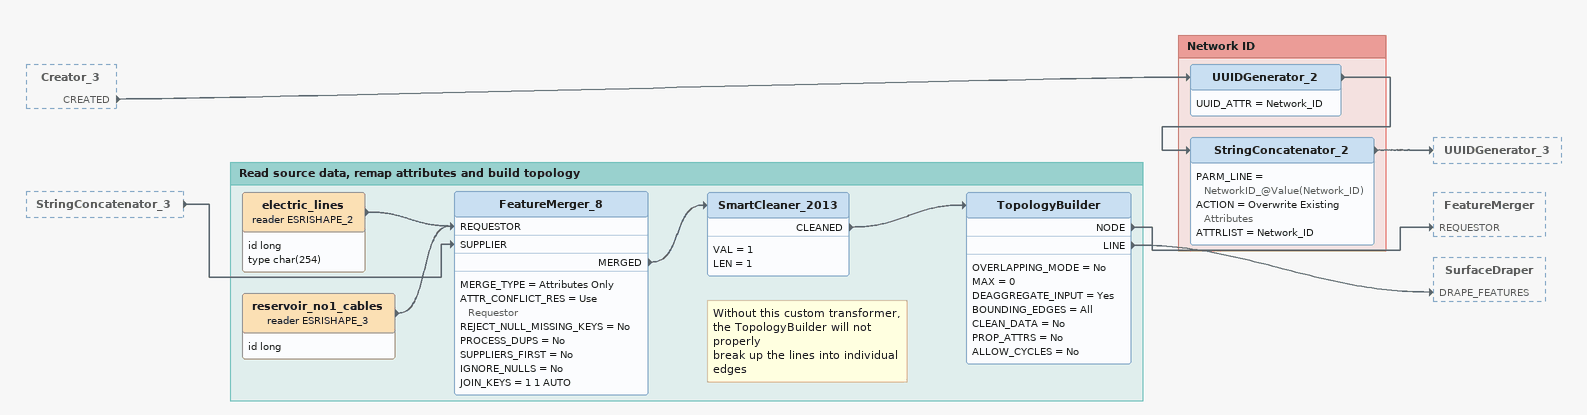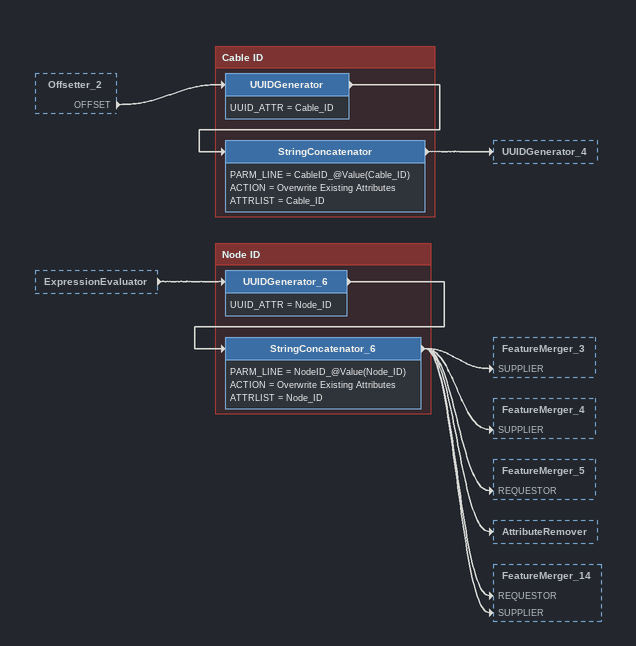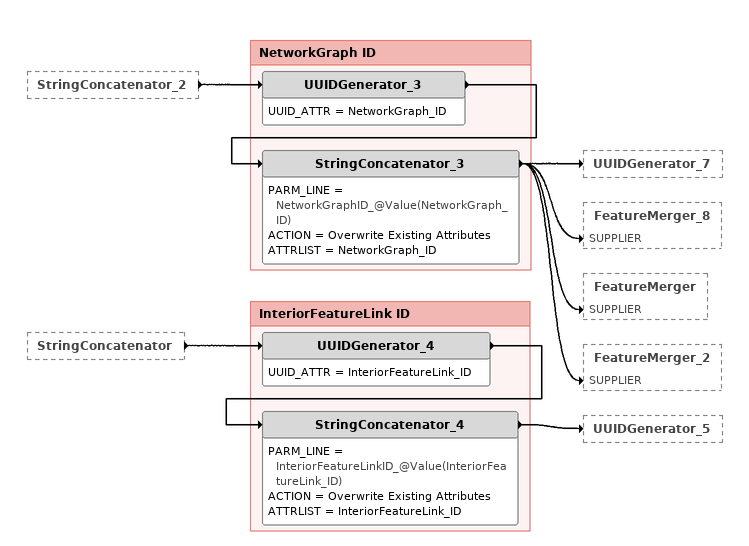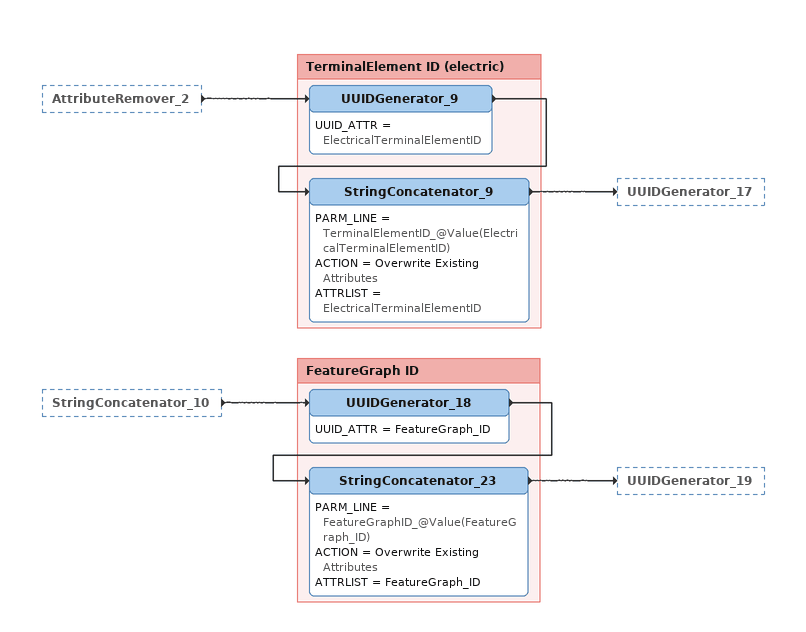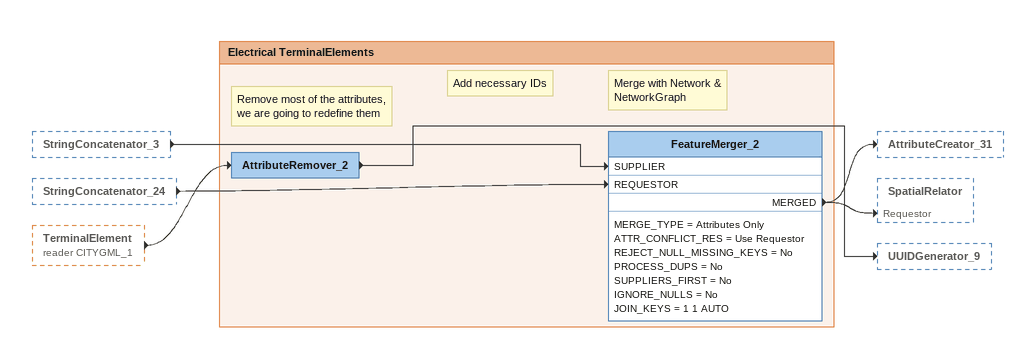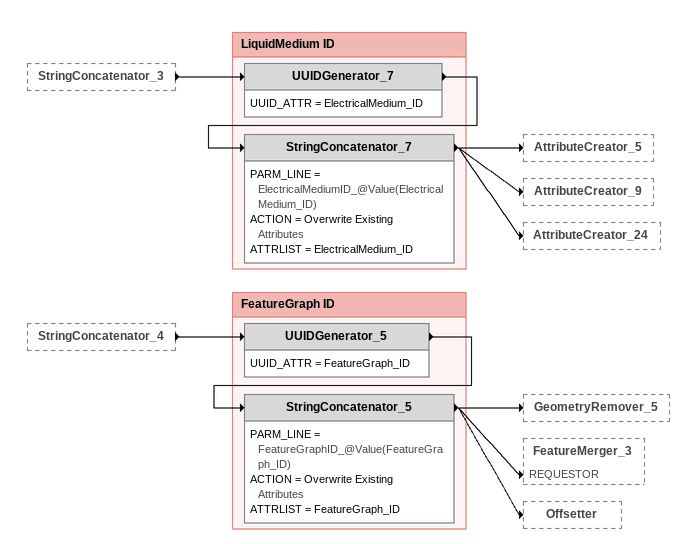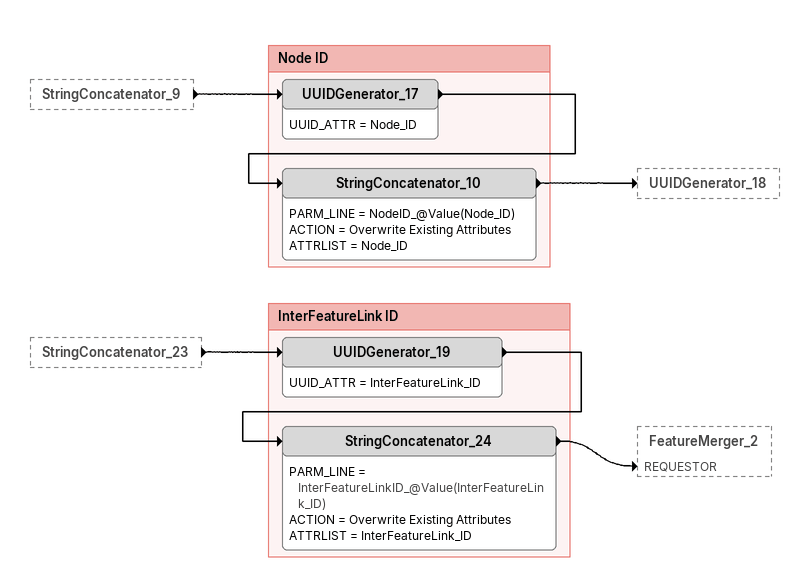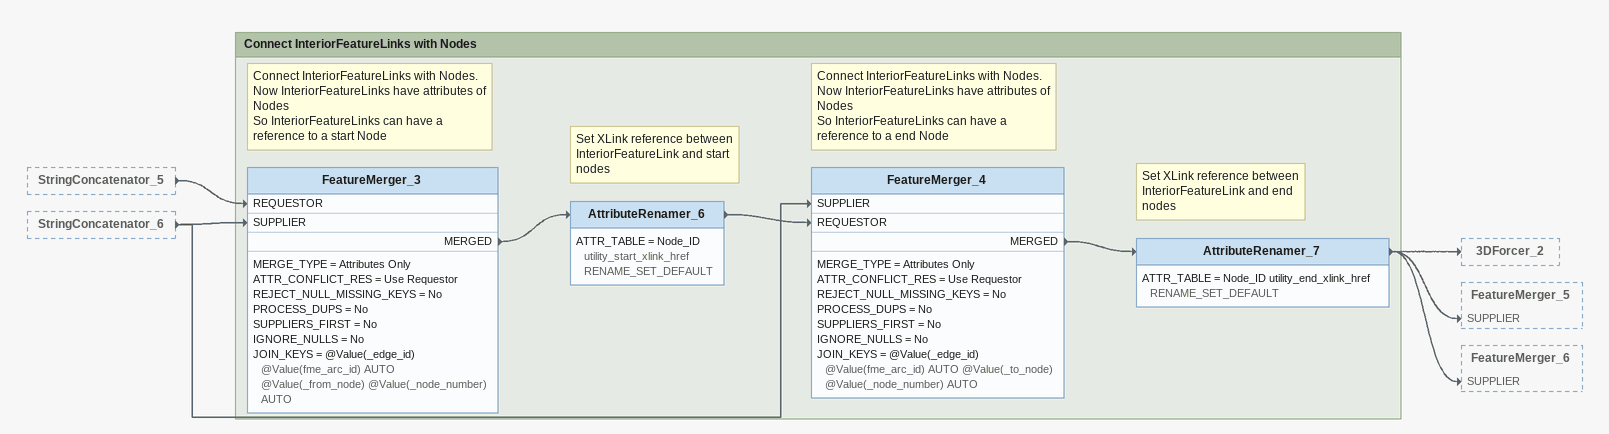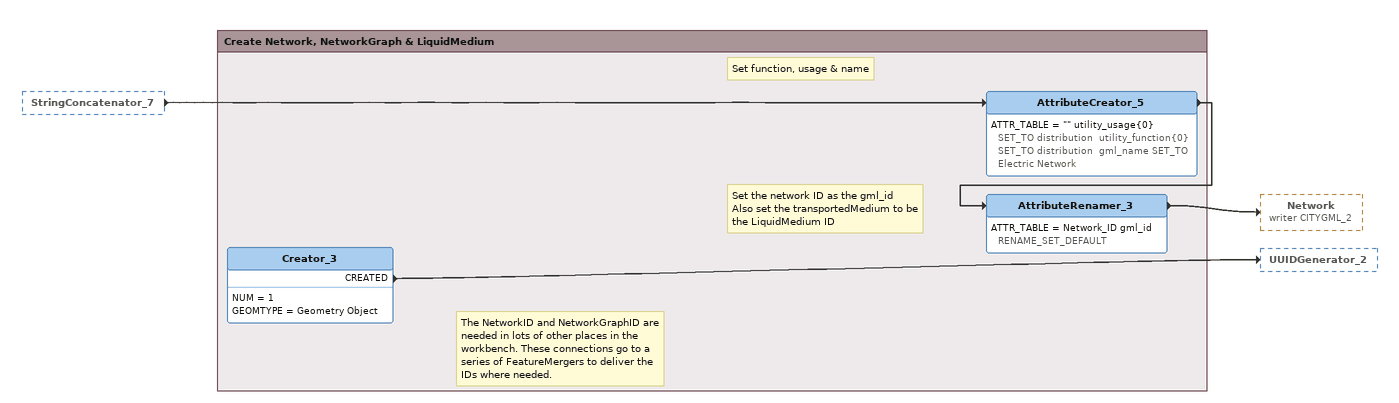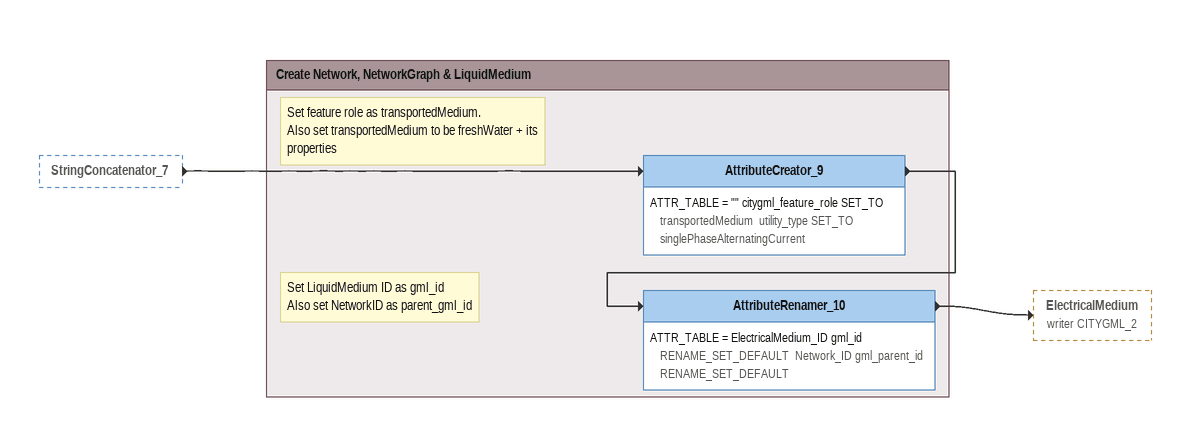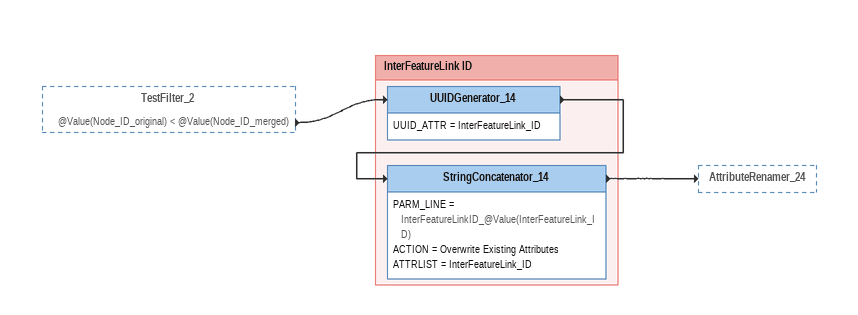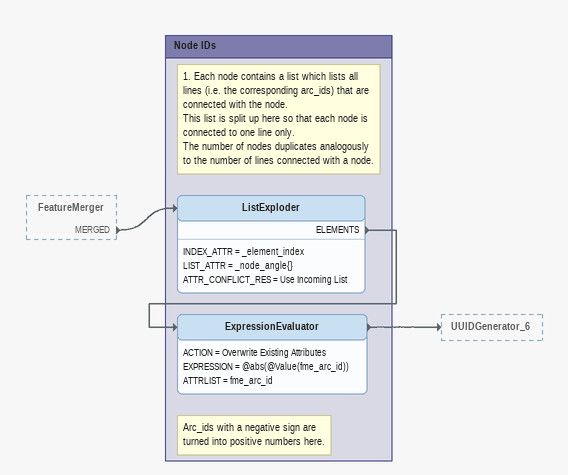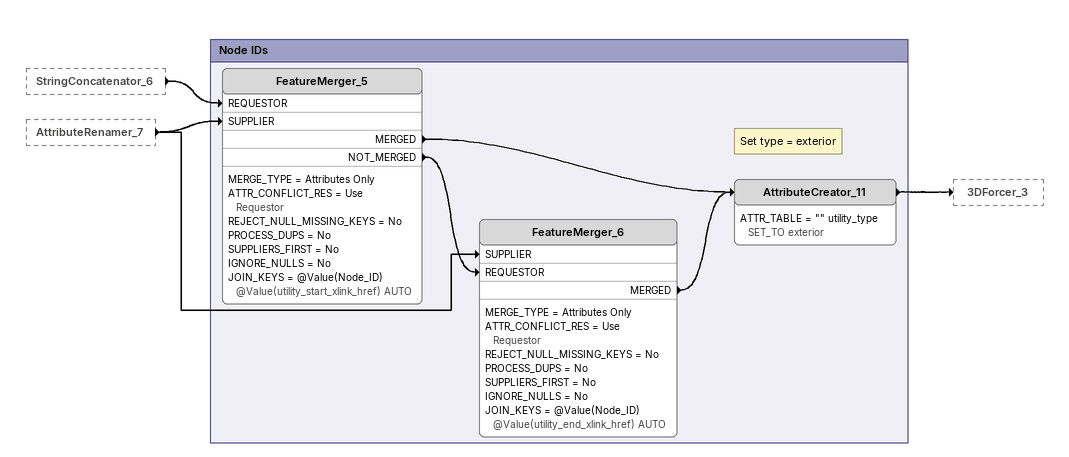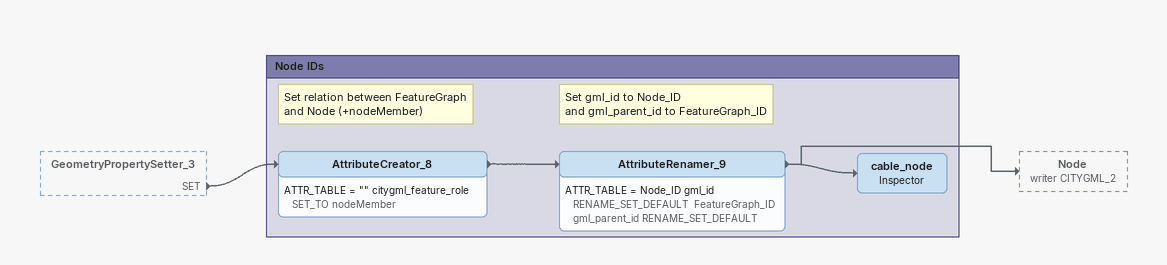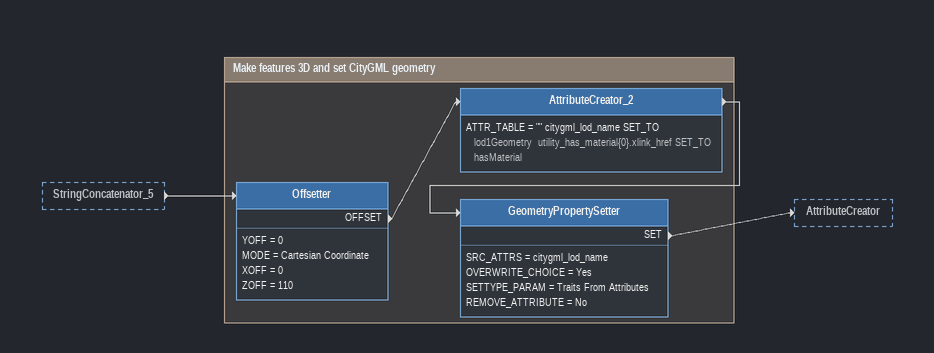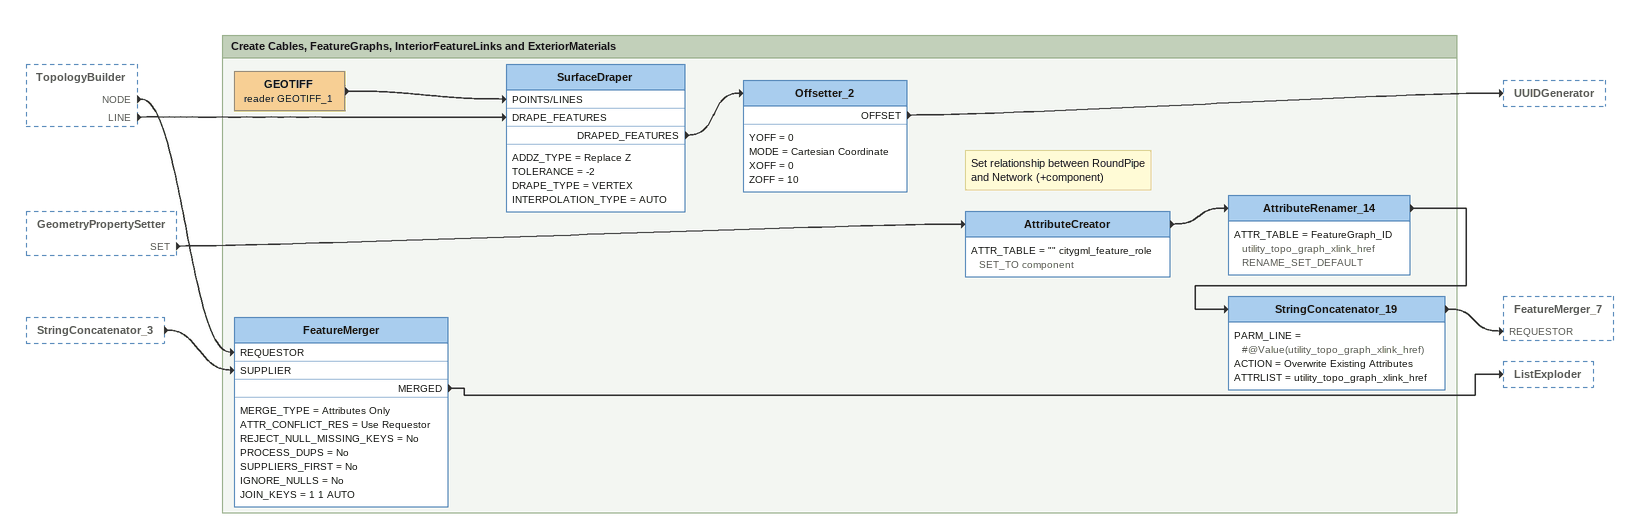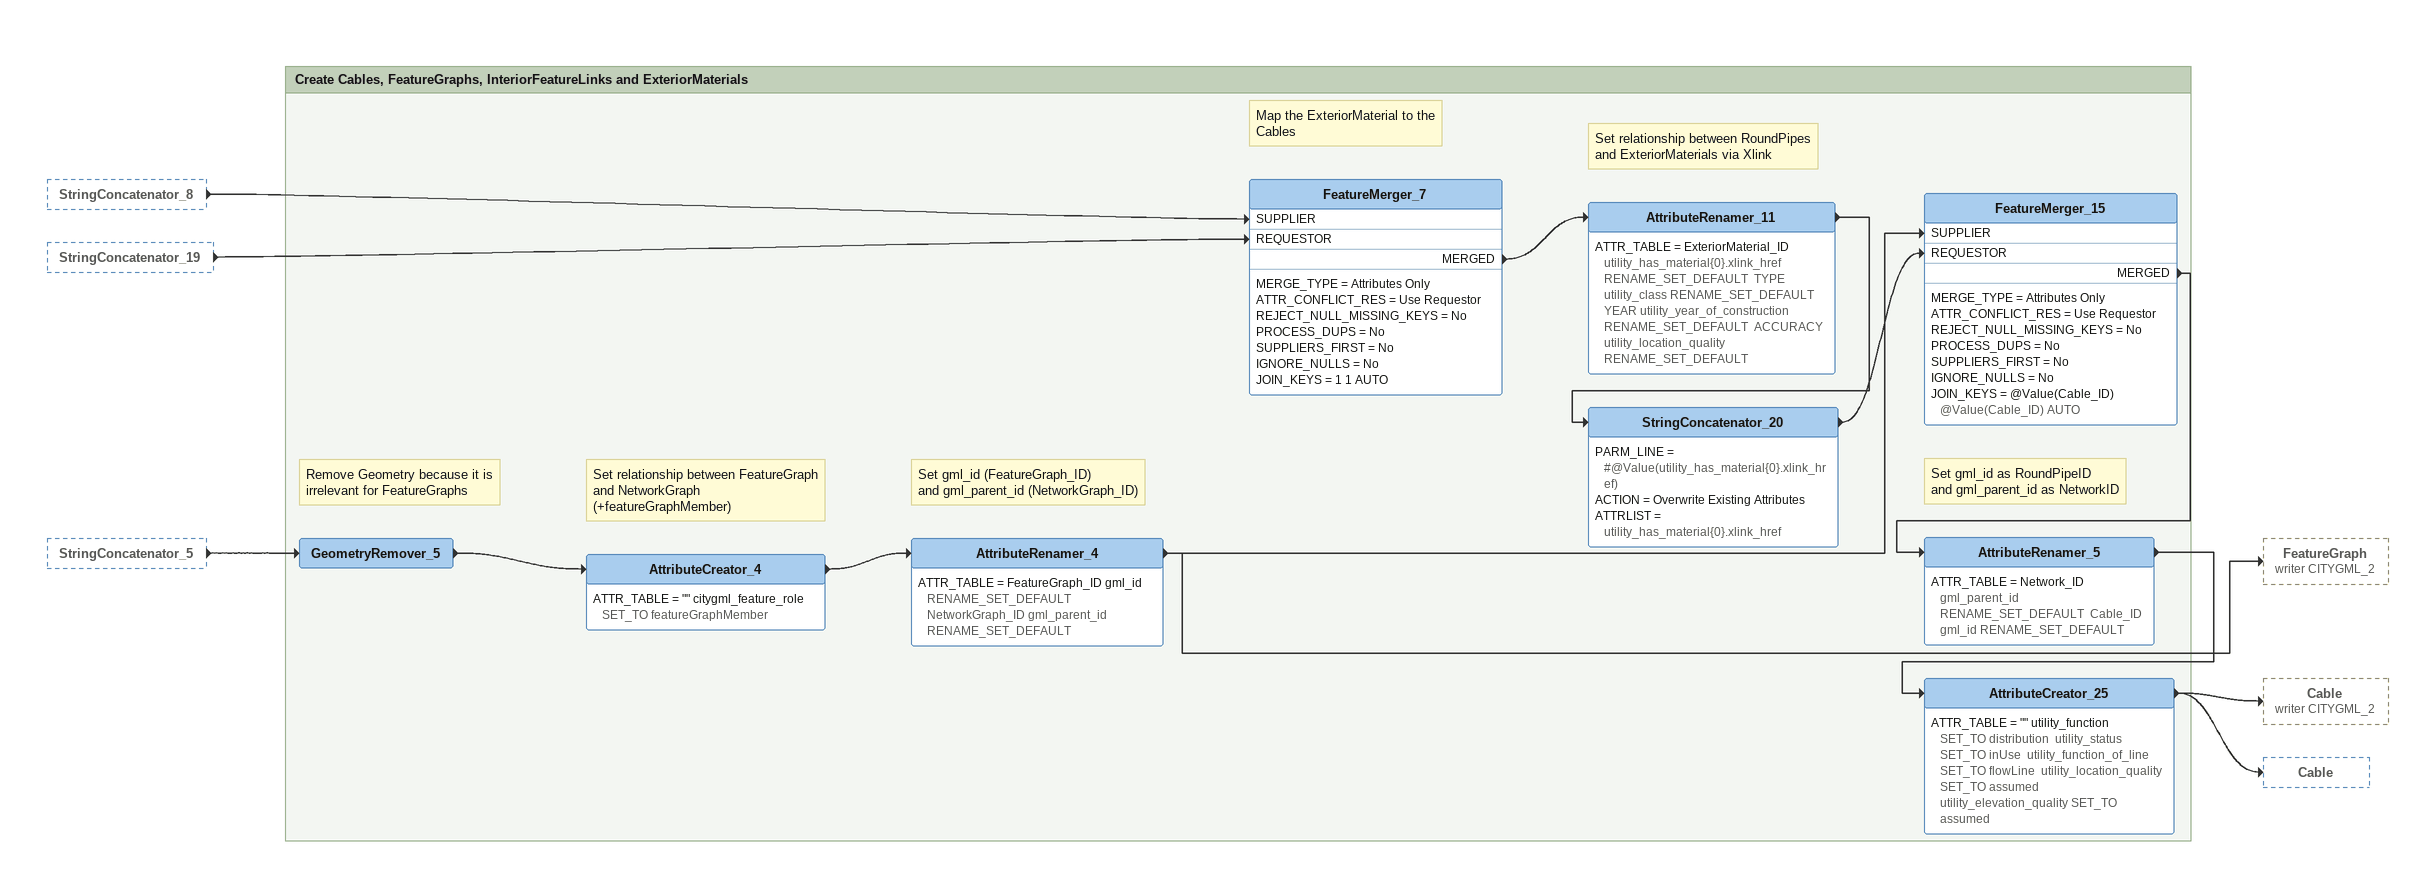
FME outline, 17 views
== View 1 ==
Creator_3 [outside]
    CREATED -> UUIDGenerator_2
StringConcatenator_3 [outside]
    -> FeatureMerger_8 [SUPPLIER]

Bookmark: Read source data, remap attributes and build topology
electric_lines (reader ESRISHAPE_2)
    attributes: id long, type char(254)
    -> FeatureMerger_8 [REQUESTOR]
reservoir_no1_cables (reader ESRISHAPE_3)
    attributes: id long
    -> FeatureMerger_8 [REQUESTOR]
FeatureMerger_8
    MERGE_TYPE = Attributes Only
    ATTR_CONFLICT_RES = Use Requestor
    REJECT_NULL_MISSING_KEYS = No
    PROCESS_DUPS = No
    SUPPLIERS_FIRST = No
    IGNORE_NULLS = No
    JOIN_KEYS = 1 1 AUTO
    MERGED -> SmartCleaner_2013
Note: Without this custom transformer, / the TopologyBuilder will not properly / break up the lines into individual / edges
SmartCleaner_2013
    VAL = 1
    LEN = 1
    CLEANED -> TopologyBuilder
TopologyBuilder
    OVERLAPPING_MODE = No
    MAX = 0
    DEAGGREGATE_INPUT = Yes
    BOUNDING_EDGES = All
    CLEAN_DATA = No
    PROP_ATTRS = No
    ALLOW_CYCLES = No
    NODE -> FeatureMerger [REQUESTOR]
    LINE -> SurfaceDraper [DRAPE_FEATURES]

Bookmark: Network ID
UUIDGenerator_2
    UUID_ATTR = Network_ID
    -> StringConcatenator_2
StringConcatenator_2
    PARM_LINE = NetworkID_@Value(Network_ID)
    ACTION = Overwrite Existing Attributes
    ATTRLIST = Network_ID
    -> UUIDGenerator_3

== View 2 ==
Offsetter_2 [outside]
    OFFSET -> UUIDGenerator
ExpressionEvaluator [outside]
    -> UUIDGenerator_6

Bookmark: Node ID
UUIDGenerator_6
    UUID_ATTR = Node_ID
    -> StringConcatenator_6
StringConcatenator_6
    PARM_LINE = NodeID_@Value(Node_ID)
    ACTION = Overwrite Existing Attributes
    ATTRLIST = Node_ID
    -> FeatureMerger_3 [SUPPLIER]
    -> FeatureMerger_4 [SUPPLIER]
    -> FeatureMerger_5 [REQUESTOR]
    -> AttributeRemover
    -> FeatureMerger_14 [REQUESTOR]
    -> FeatureMerger_14 [SUPPLIER]

Bookmark: Cable ID
UUIDGenerator
    UUID_ATTR = Cable_ID
    -> StringConcatenator
StringConcatenator
    PARM_LINE = CableID_@Value(Cable_ID)
    ACTION = Overwrite Existing Attributes
    ATTRLIST = Cable_ID
    -> UUIDGenerator_4

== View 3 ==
StringConcatenator_2 [outside]
    -> UUIDGenerator_3
StringConcatenator [outside]
    -> UUIDGenerator_4

Bookmark: NetworkGraph ID
UUIDGenerator_3
    UUID_ATTR = NetworkGraph_ID
    -> StringConcatenator_3
StringConcatenator_3
    PARM_LINE = NetworkGraphID_@Value(NetworkGraph_ID)
    ACTION = Overwrite Existing Attributes
    ATTRLIST = NetworkGraph_ID
    -> UUIDGenerator_7
    -> FeatureMerger_8 [SUPPLIER]
    -> FeatureMerger [SUPPLIER]
    -> FeatureMerger_2 [SUPPLIER]

Bookmark: InteriorFeatureLink ID
UUIDGenerator_4
    UUID_ATTR = InteriorFeatureLink_ID
    -> StringConcatenator_4
StringConcatenator_4
    PARM_LINE = InteriorFeatureLinkID_@Value(InteriorFeatureLink_ID)
    ACTION = Overwrite Existing Attributes
    ATTRLIST = InteriorFeatureLink_ID
    -> UUIDGenerator_5

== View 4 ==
AttributeRemover_2 [outside]
    -> UUIDGenerator_9
StringConcatenator_10 [outside]
    -> UUIDGenerator_18

Bookmark: TerminalElement ID (electric)
UUIDGenerator_9
    UUID_ATTR = ElectricalTerminalElementID
    -> StringConcatenator_9
StringConcatenator_9
    PARM_LINE = TerminalElementID_@Value(ElectricalTerminalElementID)
    ACTION = Overwrite Existing Attributes
    ATTRLIST = ElectricalTerminalElementID
    -> UUIDGenerator_17

Bookmark: FeatureGraph ID
UUIDGenerator_18
    UUID_ATTR = FeatureGraph_ID
    -> StringConcatenator_23
StringConcatenator_23
    PARM_LINE = FeatureGraphID_@Value(FeatureGraph_ID)
    ACTION = Overwrite Existing Attributes
    ATTRLIST = FeatureGraph_ID
    -> UUIDGenerator_19

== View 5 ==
StringConcatenator_3 [outside]
    -> FeatureMerger_2 [SUPPLIER]
StringConcatenator_24 [outside]
    -> FeatureMerger_2 [REQUESTOR]
TerminalElement (reader CITYGML_1) [outside]
    -> AttributeRemover_2

Bookmark: Electrical TerminalElements
Note: Remove most of the attributes, / we are going to redefine them
Note: Add necessary IDs
AttributeRemover_2
    -> UUIDGenerator_9
Note: Merge with Network & / NetworkGraph
FeatureMerger_2
    MERGE_TYPE = Attributes Only
    ATTR_CONFLICT_RES = Use Requestor
    REJECT_NULL_MISSING_KEYS = No
    PROCESS_DUPS = No
    SUPPLIERS_FIRST = No
    IGNORE_NULLS = No
    JOIN_KEYS = 1 1 AUTO
    MERGED -> AttributeCreator_31
    MERGED -> SpatialRelator [Requestor]

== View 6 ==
StringConcatenator_3 [outside]
    -> UUIDGenerator_7
StringConcatenator_4 [outside]
    -> UUIDGenerator_5

Bookmark: LiquidMedium ID
UUIDGenerator_7
    UUID_ATTR = ElectricalMedium_ID
    -> StringConcatenator_7
StringConcatenator_7
    PARM_LINE = ElectricalMediumID_@Value(ElectricalMedium_ID)
    ACTION = Overwrite Existing Attributes
    ATTRLIST = ElectricalMedium_ID
    -> AttributeCreator_5
    -> AttributeCreator_9
    -> AttributeCreator_24

Bookmark: FeatureGraph ID
UUIDGenerator_5
    UUID_ATTR = FeatureGraph_ID
    -> StringConcatenator_5
StringConcatenator_5
    PARM_LINE = FeatureGraphID_@Value(FeatureGraph_ID)
    ACTION = Overwrite Existing Attributes
    ATTRLIST = FeatureGraph_ID
    -> GeometryRemover_5
    -> FeatureMerger_3 [REQUESTOR]
    -> Offsetter

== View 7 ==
StringConcatenator_9 [outside]
    -> UUIDGenerator_17
StringConcatenator_23 [outside]
    -> UUIDGenerator_19

Bookmark: Node ID
UUIDGenerator_17
    UUID_ATTR = Node_ID
    -> StringConcatenator_10
StringConcatenator_10
    PARM_LINE = NodeID_@Value(Node_ID)
    ACTION = Overwrite Existing Attributes
    ATTRLIST = Node_ID
    -> UUIDGenerator_18

Bookmark: InterFeatureLink ID
UUIDGenerator_19
    UUID_ATTR = InterFeatureLink_ID
    -> StringConcatenator_24
StringConcatenator_24
    PARM_LINE = InterFeatureLinkID_@Value(InterFeatureLink_ID)
    ACTION = Overwrite Existing Attributes
    ATTRLIST = InterFeatureLink_ID
    -> FeatureMerger_2 [REQUESTOR]

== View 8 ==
StringConcatenator_5 [outside]
    -> FeatureMerger_3 [REQUESTOR]
StringConcatenator_6 [outside]
    -> FeatureMerger_3 [SUPPLIER]
    -> FeatureMerger_4 [SUPPLIER]

Bookmark: Connect InteriorFeatureLinks with Nodes
Note: Connect InteriorFeatureLinks with Nodes. / Now InteriorFeatureLinks have attributes of Nodes / So InteriorFeatureLinks can have a reference to a start Node
FeatureMerger_3
    MERGE_TYPE = Attributes Only
    ATTR_CONFLICT_RES = Use Requestor
    REJECT_NULL_MISSING_KEYS = No
    PROCESS_DUPS = No
    SUPPLIERS_FIRST = No
    IGNORE_NULLS = No
    JOIN_KEYS = @Value(_edge_id) @Value(fme_arc_id) AUTO @Value(_from_node) @Value(_node_number) AUTO
    MERGED -> AttributeRenamer_6
Note: Set XLink reference between / InteriorFeatureLink and start / nodes
AttributeRenamer_6
    ATTR_TABLE = Node_ID utility_start_xlink_href RENAME_SET_DEFAULT
    -> FeatureMerger_4 [REQUESTOR]
Note: Connect InteriorFeatureLinks with Nodes. / Now InteriorFeatureLinks have attributes of Nodes / So InteriorFeatureLinks can have a reference to a end Node
FeatureMerger_4
    MERGE_TYPE = Attributes Only
    ATTR_CONFLICT_RES = Use Requestor
    REJECT_NULL_MISSING_KEYS = No
    PROCESS_DUPS = No
    SUPPLIERS_FIRST = No
    IGNORE_NULLS = No
    JOIN_KEYS = @Value(_edge_id) @Value(fme_arc_id) AUTO @Value(_to_node) @Value(_node_number) AUTO
    MERGED -> AttributeRenamer_7
Note: Set XLink reference between / InteriorFeatureLink and end / nodes
AttributeRenamer_7
    ATTR_TABLE = Node_ID utility_end_xlink_href RENAME_SET_DEFAULT
    -> 3DForcer_2
    -> FeatureMerger_5 [SUPPLIER]
    -> FeatureMerger_6 [SUPPLIER]

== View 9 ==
StringConcatenator_7 [outside]
    -> AttributeCreator_5

Bookmark: Create Network, NetworkGraph & LiquidMedium
Note: The NetworkID and NetworkGraphID are needed in lots of other places in the workbench. These connections go to a series of FeatureMergers to deliver the IDs where needed.
Creator_3
    NUM = 1
    GEOMTYPE = Geometry Object
    CREATED -> UUIDGenerator_2
Note: Set function, usage & name
AttributeCreator_5
    ATTR_TABLE = "" utility_usage{0} SET_TO distribution  utility_function{0} SET_TO distribution  gml_name SET_TO Electric Network
    -> AttributeRenamer_3
Note: Set the network ID as the gml_id / Also set the transportedMedium to be the LiquidMedium ID
AttributeRenamer_3
    ATTR_TABLE = Network_ID gml_id RENAME_SET_DEFAULT
    -> Network (writer CITYGML_2)

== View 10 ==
StringConcatenator_7 [outside]
    -> AttributeCreator_9

Bookmark: Create Network, NetworkGraph & LiquidMedium
Note: Set feature role as transportedMedium. / Also set transportedMedium to be freshWater + its properties
AttributeCreator_9
    ATTR_TABLE = "" citygml_feature_role SET_TO transportedMedium  utility_type SET_TO singlePhaseAlternatingCurrent
    -> AttributeRenamer_10
Note: Set LiquidMedium ID as gml_id / Also set NetworkID as parent_gml_id
AttributeRenamer_10
    ATTR_TABLE = ElectricalMedium_ID gml_id RENAME_SET_DEFAULT  Network_ID gml_parent_id RENAME_SET_DEFAULT
    -> ElectricalMedium (writer CITYGML_2)

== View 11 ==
TestFilter_2 [outside]
    @Value(Node_ID_original) < @Value(Node_ID_merged) -> UUIDGenerator_14

Bookmark: InterFeatureLink ID
UUIDGenerator_14
    UUID_ATTR = InterFeatureLink_ID
    -> StringConcatenator_14
StringConcatenator_14
    PARM_LINE = InterFeatureLinkID_@Value(InterFeatureLink_ID)
    ACTION = Overwrite Existing Attributes
    ATTRLIST = InterFeatureLink_ID
    -> AttributeRenamer_24

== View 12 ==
FeatureMerger [outside]
    MERGED -> ListExploder

Bookmark: Node IDs
Note: 1. Each node contains a list which lists all lines (i.e. the corresponding arc_ids) that are connected with the node. / This list is split up here so that each node is connected to one line only. / The number of nodes duplicates analogously to the number of lines connected with a node.
ListExploder
    INDEX_ATTR = _element_index
    LIST_ATTR = _node_angle{}
    ATTR_CONFLICT_RES = Use Incoming List
    ELEMENTS -> ExpressionEvaluator
Note: Arc_ids with a negative sign are / turned into positive numbers here.
ExpressionEvaluator
    ACTION = Overwrite Existing Attributes
    EXPRESSION = @abs(@Value(fme_arc_id))
    ATTRLIST = fme_arc_id
    -> UUIDGenerator_6

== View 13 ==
StringConcatenator_6 [outside]
    -> FeatureMerger_5 [REQUESTOR]
AttributeRenamer_7 [outside]
    -> FeatureMerger_5 [SUPPLIER]
    -> FeatureMerger_6 [SUPPLIER]

Bookmark: Node IDs
FeatureMerger_5
    MERGE_TYPE = Attributes Only
    ATTR_CONFLICT_RES = Use Requestor
    REJECT_NULL_MISSING_KEYS = No
    PROCESS_DUPS = No
    SUPPLIERS_FIRST = No
    IGNORE_NULLS = No
    JOIN_KEYS = @Value(Node_ID) @Value(utility_start_xlink_href) AUTO
    MERGED -> AttributeCreator_11
    NOT_MERGED -> FeatureMerger_6 [REQUESTOR]
FeatureMerger_6
    MERGE_TYPE = Attributes Only
    ATTR_CONFLICT_RES = Use Requestor
    REJECT_NULL_MISSING_KEYS = No
    PROCESS_DUPS = No
    SUPPLIERS_FIRST = No
    IGNORE_NULLS = No
    JOIN_KEYS = @Value(Node_ID) @Value(utility_end_xlink_href) AUTO
    MERGED -> AttributeCreator_11
Note: Set type = exterior
AttributeCreator_11
    ATTR_TABLE = "" utility_type SET_TO exterior
    -> 3DForcer_3

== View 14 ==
GeometryPropertySetter_3 [outside]
    SET -> AttributeCreator_8

Bookmark: Node IDs
Note: Set relation between FeatureGraph / and Node (+nodeMember)
AttributeCreator_8
    ATTR_TABLE = "" citygml_feature_role SET_TO nodeMember
    -> AttributeRenamer_9
Note: Set gml_id to Node_ID / and gml_parent_id to FeatureGraph_ID
AttributeRenamer_9
    ATTR_TABLE = Node_ID gml_id RENAME_SET_DEFAULT  FeatureGraph_ID gml_parent_id RENAME_SET_DEFAULT
    -> Node (writer CITYGML_2)
    -> cable_node
cable_node: Inspector

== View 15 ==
StringConcatenator_5 [outside]
    -> Offsetter

Bookmark: Make features 3D and set CityGML geometry
Offsetter
    YOFF = 0
    MODE = Cartesian Coordinate
    XOFF = 0
    ZOFF = 110
    OFFSET -> AttributeCreator_2
AttributeCreator_2
    ATTR_TABLE = "" citygml_lod_name SET_TO lod1Geometry  utility_has_material{0}.xlink_href SET_TO hasMaterial
    -> GeometryPropertySetter
GeometryPropertySetter
    SRC_ATTRS = citygml_lod_name
    OVERWRITE_CHOICE = Yes
    SETTYPE_PARAM = Traits From Attributes
    REMOVE_ATTRIBUTE = No
    SET -> AttributeCreator

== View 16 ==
TopologyBuilder [outside]
    NODE -> FeatureMerger [REQUESTOR]
    LINE -> SurfaceDraper [DRAPE_FEATURES]
GeometryPropertySetter [outside]
    SET -> AttributeCreator
StringConcatenator_3 [outside]
    -> FeatureMerger [SUPPLIER]

Bookmark: Create Cables, FeatureGraphs, InteriorFeatureLinks and ExteriorMaterials
FeatureMerger
    MERGE_TYPE = Attributes Only
    ATTR_CONFLICT_RES = Use Requestor
    REJECT_NULL_MISSING_KEYS = No
    PROCESS_DUPS = No
    SUPPLIERS_FIRST = No
    IGNORE_NULLS = No
    JOIN_KEYS = 1 1 AUTO
    MERGED -> ListExploder
GEOTIFF (reader GEOTIFF_1)
    -> SurfaceDraper [POINTS/LINES]
SurfaceDraper
    ADDZ_TYPE = Replace Z
    TOLERANCE = -2
    DRAPE_TYPE = VERTEX
    INTERPOLATION_TYPE = AUTO
    DRAPED_FEATURES -> Offsetter_2
Offsetter_2
    YOFF = 0
    MODE = Cartesian Coordinate
    XOFF = 0
    ZOFF = 10
    OFFSET -> UUIDGenerator
Note: Set relationship between RoundPipe / and Network (+component)
AttributeCreator
    ATTR_TABLE = "" citygml_feature_role SET_TO component
    -> AttributeRenamer_14
AttributeRenamer_14
    ATTR_TABLE = FeatureGraph_ID utility_topo_graph_xlink_href RENAME_SET_DEFAULT
    -> StringConcatenator_19
StringConcatenator_19
    PARM_LINE = #@Value(utility_topo_graph_xlink_href)
    ACTION = Overwrite Existing Attributes
    ATTRLIST = utility_topo_graph_xlink_href
    -> FeatureMerger_7 [REQUESTOR]

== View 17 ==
StringConcatenator_8 [outside]
    -> FeatureMerger_7 [SUPPLIER]
StringConcatenator_19 [outside]
    -> FeatureMerger_7 [REQUESTOR]
StringConcatenator_5 [outside]
    -> GeometryRemover_5

Bookmark: Create Cables, FeatureGraphs, InteriorFeatureLinks and ExteriorMaterials
Note: Remove Geometry because it is / irrelevant for FeatureGraphs
GeometryRemover_5
    -> AttributeCreator_4
Note: Set relationship between FeatureGraph / and NetworkGraph (+featureGraphMember)
AttributeCreator_4
    ATTR_TABLE = "" citygml_feature_role SET_TO featureGraphMember
    -> AttributeRenamer_4
Note: Set gml_id (FeatureGraph_ID) / and gml_parent_id (NetworkGraph_ID)
AttributeRenamer_4
    ATTR_TABLE = FeatureGraph_ID gml_id RENAME_SET_DEFAULT  NetworkGraph_ID gml_parent_id RENAME_SET_DEFAULT
    -> FeatureGraph (writer CITYGML_2)
    -> FeatureMerger_15 [SUPPLIER]
Note: Map the ExteriorMaterial to the / Cables
FeatureMerger_7
    MERGE_TYPE = Attributes Only
    ATTR_CONFLICT_RES = Use Requestor
    REJECT_NULL_MISSING_KEYS = No
    PROCESS_DUPS = No
    SUPPLIERS_FIRST = No
    IGNORE_NULLS = No
    JOIN_KEYS = 1 1 AUTO
    MERGED -> AttributeRenamer_11
Note: Set relationship between RoundPipes / and ExteriorMaterials via Xlink
AttributeRenamer_11
    ATTR_TABLE = ExteriorMaterial_ID utility_has_material{0}.xlink_href RENAME_SET_DEFAULT  TYPE utility_class RENAME_SET_DEFAULT  YEAR utility_year_of_construction RENAME_SET_DEFAULT  ACCURACY utility_location_quality RENAME_SET_DEFAULT
    -> StringConcatenator_20
StringConcatenator_20
    PARM_LINE = #@Value(utility_has_material{0}.xlink_href)
    ACTION = Overwrite Existing Attributes
    ATTRLIST = utility_has_material{0}.xlink_href
    -> FeatureMerger_15 [REQUESTOR]
FeatureMerger_15
    MERGE_TYPE = Attributes Only
    ATTR_CONFLICT_RES = Use Requestor
    REJECT_NULL_MISSING_KEYS = No
    PROCESS_DUPS = No
    SUPPLIERS_FIRST = No
    IGNORE_NULLS = No
    JOIN_KEYS = @Value(Cable_ID) @Value(Cable_ID) AUTO
    MERGED -> AttributeRenamer_5
Note: Set gml_id as RoundPipeID / and gml_parent_id as NetworkID
AttributeRenamer_5
    ATTR_TABLE = Network_ID gml_parent_id RENAME_SET_DEFAULT  Cable_ID gml_id RENAME_SET_DEFAULT
    -> AttributeCreator_25
AttributeCreator_25
    ATTR_TABLE = "" utility_function SET_TO distribution  utility_status SET_TO inUse  utility_function_of_line SET_TO flowLine  utility_location_quality SET_TO assumed  utility_elevation_quality SET_TO assumed
    -> Cable (writer CITYGML_2)
    -> Cable
